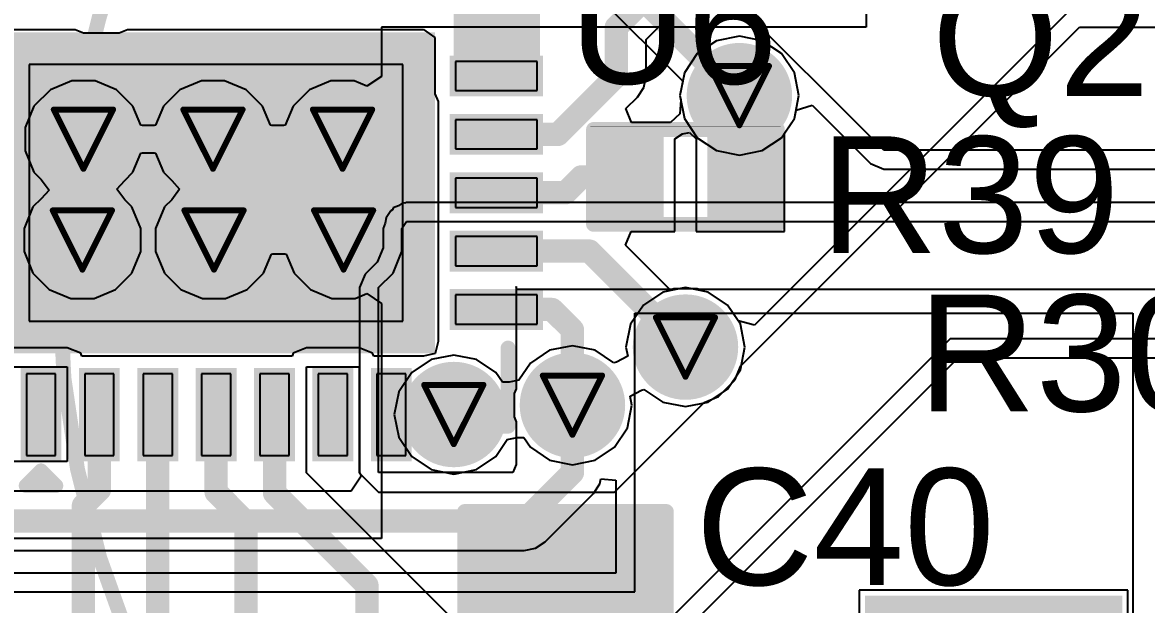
# Model space of a CAD drawing. Header units: inches. Extents: x -3 to 423, y -3 to 110.
# Drawn here: x 16.52 to 26.15, y 66.69 to 71.68 of the extents above; entities that cross this region are included whole.
import ezdxf

# ---------------------------------------------------------------- set-up
doc = ezdxf.new("R2010")
doc.units = ezdxf.units.IN
for name, color, linetype in [('Bottom Layer', 5, 'Continuous'), ('Bottom Overlay', 54, 'Continuous'), ('Bottom Solder', 6, 'Continuous'), ('Drill Drawing', 1, 'Continuous'), ('Mid Layer', 16, 'Continuous'), ('Mid Layer 2', 76, 'Continuous'), ('Top Layer', 1, 'Continuous'), ('Top Overlay', 2, 'Continuous'), ('Top Paste', 8, 'Continuous'), ('Top Solder', 216, 'Continuous'), ('Via Holes', 16, 'Continuous')]:
    doc.layers.add(name, color=color, linetype=linetype)
doc.styles.add('Arial', font='', dxfattribs={"height": 0.2})
doc.styles.get('Arial').set_extended_font_data('Arial')

msp = doc.modelspace()

# ---------------------------------------------------------------- hatches: boundary and pattern name
at = {"layer": 'Bottom Layer'}
h = msp.add_hatch(color=5, dxfattribs=at)
edge = h.paths.add_edge_path()
edge.add_arc((22.66419648, 71.0540997), 0.3499993, 0, 360)
h = msp.add_hatch(color=5, dxfattribs=at)
edge = h.paths.add_edge_path()
edge.add_arc((17.0463972, 70.68115912), 0.3499993, 0, 360)
h = msp.add_hatch(color=5, dxfattribs=at)
edge = h.paths.add_edge_path()
edge.add_arc((18.15600128, 70.68115912), 0.3499993, 0, 360)
h = msp.add_hatch(color=5, dxfattribs=at)
edge = h.paths.add_edge_path()
edge.add_arc((19.26560536, 70.68115912), 0.3499993, 0, 360)
h = msp.add_hatch(color=5, dxfattribs=at)
edge = h.paths.add_edge_path()
edge.add_arc((17.03753514, 69.81755912), 0.3499993, 0, 360)
h = msp.add_hatch(color=5, dxfattribs=at)
edge = h.paths.add_edge_path()
edge.add_arc((18.16486334, 69.81755912), 0.3499993, 0, 360)
h = msp.add_hatch(color=5, dxfattribs=at)
edge = h.paths.add_edge_path()
edge.add_arc((19.27446742, 69.81755912), 0.3499993, 0, 360)
h = msp.add_hatch(color=5, dxfattribs=at)
edge = h.paths.add_edge_path()
edge.add_arc((22.20239654, 68.89999936), 0.3499993, 0, 360)
h = msp.add_hatch(color=5, dxfattribs=at)
edge = h.paths.add_edge_path()
edge.add_arc((21.2344, 68.4022), 0.3499993, 0, 360)
h = msp.add_hatch(color=5, dxfattribs=at)
edge = h.paths.add_edge_path()
edge.add_arc((20.2184, 68.32237542), 0.3499993, 0, 360)
at = {"layer": 'Bottom Solder'}
h = msp.add_hatch(color=6, dxfattribs=at)
edge = h.paths.add_edge_path()
edge.add_arc((22.66419648, 71.0540997), 0.4515993, 0, 360)
h = msp.add_hatch(color=6, dxfattribs=at)
edge = h.paths.add_edge_path()
edge.add_arc((17.0463972, 70.68115912), 0.4515993, 0, 360)
h = msp.add_hatch(color=6, dxfattribs=at)
edge = h.paths.add_edge_path()
edge.add_arc((18.15600128, 70.68115912), 0.4515993, 0, 360)
h = msp.add_hatch(color=6, dxfattribs=at)
edge = h.paths.add_edge_path()
edge.add_arc((19.26560536, 70.68115912), 0.4515993, 0, 360)
h = msp.add_hatch(color=6, dxfattribs=at)
edge = h.paths.add_edge_path()
edge.add_arc((17.03753514, 69.81755912), 0.4515993, 0, 360)
h = msp.add_hatch(color=6, dxfattribs=at)
edge = h.paths.add_edge_path()
edge.add_arc((18.16486334, 69.81755912), 0.4515993, 0, 360)
h = msp.add_hatch(color=6, dxfattribs=at)
edge = h.paths.add_edge_path()
edge.add_arc((19.27446742, 69.81755912), 0.4515993, 0, 360)
h = msp.add_hatch(color=6, dxfattribs=at)
edge = h.paths.add_edge_path()
edge.add_arc((22.20239654, 68.89999936), 0.4515993, 0, 360)
h = msp.add_hatch(color=6, dxfattribs=at)
edge = h.paths.add_edge_path()
edge.add_arc((21.2344, 68.4022), 0.4515993, 0, 360)
h = msp.add_hatch(color=6, dxfattribs=at)
edge = h.paths.add_edge_path()
edge.add_arc((20.2184, 68.32237542), 0.4515993, 0, 360)
msp.add_hatch(color=6, dxfattribs=at).paths.add_polyline_path([(23.73959946, 64.56659934), (23.73959946, 66.76980042), (25.94280054, 66.76980042), (25.94280054, 64.56659934)])
at = {"layer": 'Mid Layer'}
h = msp.add_hatch(color=16, dxfattribs=at)
edge = h.paths.add_edge_path()
edge.add_arc((22.66419648, 71.0540997), 0.3499993, 0, 360)
h = msp.add_hatch(color=16, dxfattribs=at)
edge = h.paths.add_edge_path()
edge.add_arc((17.0463972, 70.68115912), 0.3499993, 0, 360)
h = msp.add_hatch(color=16, dxfattribs=at)
edge = h.paths.add_edge_path()
edge.add_arc((18.15600128, 70.68115912), 0.3499993, 0, 360)
h = msp.add_hatch(color=16, dxfattribs=at)
edge = h.paths.add_edge_path()
edge.add_arc((19.26560536, 70.68115912), 0.3499993, 0, 360)
h = msp.add_hatch(color=16, dxfattribs=at)
edge = h.paths.add_edge_path()
edge.add_arc((17.03753514, 69.81755912), 0.3499993, 0, 360)
h = msp.add_hatch(color=16, dxfattribs=at)
edge = h.paths.add_edge_path()
edge.add_arc((18.16486334, 69.81755912), 0.3499993, 0, 360)
h = msp.add_hatch(color=16, dxfattribs=at)
edge = h.paths.add_edge_path()
edge.add_arc((19.27446742, 69.81755912), 0.3499993, 0, 360)
h = msp.add_hatch(color=16, dxfattribs=at)
edge = h.paths.add_edge_path()
edge.add_arc((22.20239654, 68.89999936), 0.3499993, 0, 360)
h = msp.add_hatch(color=16, dxfattribs=at)
edge = h.paths.add_edge_path()
edge.add_arc((21.2344, 68.4022), 0.3499993, 0, 360)
h = msp.add_hatch(color=16, dxfattribs=at)
edge = h.paths.add_edge_path()
edge.add_arc((20.2184, 68.32237542), 0.3499993, 0, 360)
at = {"layer": 'Mid Layer 2'}
h = msp.add_hatch(color=76, dxfattribs=at)
edge = h.paths.add_edge_path()
edge.add_arc((22.66419648, 71.0540997), 0.3499993, 0, 360)
h = msp.add_hatch(color=76, dxfattribs=at)
edge = h.paths.add_edge_path()
edge.add_arc((17.0463972, 70.68115912), 0.3499993, 0, 360)
h = msp.add_hatch(color=76, dxfattribs=at)
edge = h.paths.add_edge_path()
edge.add_arc((18.15600128, 70.68115912), 0.3499993, 0, 360)
h = msp.add_hatch(color=76, dxfattribs=at)
edge = h.paths.add_edge_path()
edge.add_arc((19.26560536, 70.68115912), 0.3499993, 0, 360)
h = msp.add_hatch(color=76, dxfattribs=at)
edge = h.paths.add_edge_path()
edge.add_arc((17.03753514, 69.81755912), 0.3499993, 0, 360)
h = msp.add_hatch(color=76, dxfattribs=at)
edge = h.paths.add_edge_path()
edge.add_arc((18.16486334, 69.81755912), 0.3499993, 0, 360)
h = msp.add_hatch(color=76, dxfattribs=at)
edge = h.paths.add_edge_path()
edge.add_arc((19.27446742, 69.81755912), 0.3499993, 0, 360)
h = msp.add_hatch(color=76, dxfattribs=at)
edge = h.paths.add_edge_path()
edge.add_arc((22.20239654, 68.89999936), 0.3499993, 0, 360)
h = msp.add_hatch(color=76, dxfattribs=at)
edge = h.paths.add_edge_path()
edge.add_arc((21.2344, 68.4022), 0.3499993, 0, 360)
h = msp.add_hatch(color=76, dxfattribs=at)
edge = h.paths.add_edge_path()
edge.add_arc((20.2184, 68.32237542), 0.3499993, 0, 360)
at = {"layer": 'Top Layer'}
for points in [[(20.2184, 71.07022108), (20.957794, 71.07022108), (20.957794, 73.28481659999998), (20.2184, 73.28481659999998)], [(16.3579937, 71.54732451999999), (20.0079991, 71.54732451999999), (20.0079991, 68.89731712), (16.3579937, 68.89731712)], [(20.2330431, 71.34732492), (20.9330417, 71.34732492), (20.9330417, 71.09731272), (20.2330431, 71.09731272)], [(20.2330431, 70.84732592), (20.9330417, 70.84732592), (20.9330417, 70.59731372), (20.2330431, 70.59731372)], [(21.96109654, 70.6755), (21.96109654, 70.0405), (21.50389654, 70.0405), (21.50389654, 70.6755)], [(22.90089654, 70.6755), (22.90089654, 70.0405), (22.44369654, 70.0405), (22.44369654, 70.6755)], [(20.2330431, 70.34732691999999), (20.9330417, 70.34732691999999), (20.9330417, 70.09731472), (20.2330431, 70.09731472)], [(20.2330431, 69.84732792), (20.9330417, 69.84732792), (20.9330417, 69.59731572), (20.2330431, 69.59731572)], [(20.2330685, 69.34732892), (20.9330671, 69.34732892), (20.9330671, 69.09731672), (20.2330685, 69.09731672)], [(16.5579933, 68.67240011999999), (16.8080055, 68.67240011999999), (16.8080055, 67.97240151999999), (16.5579933, 67.97240151999999)], [(17.0579923, 68.67240011999999), (17.3080045, 68.67240011999999), (17.3080045, 67.97240151999999), (17.0579923, 67.97240151999999)], [(17.5579913, 68.67240011999999), (17.8080035, 68.67240011999999), (17.8080035, 67.97240151999999), (17.5579913, 67.97240151999999)], [(18.0579903, 68.67240011999999), (18.3080025, 68.67240011999999), (18.3080025, 67.97240151999999), (18.0579903, 67.97240151999999)], [(18.5579893, 68.67237472), (18.8080015, 68.67237472), (18.8080015, 67.97237611999999), (18.5579893, 67.97237611999999)], [(19.0579883, 68.67240011999999), (19.3080005, 68.67240011999999), (19.3080005, 67.97240151999999), (19.0579883, 67.97240151999999)], [(19.5579873, 68.67240011999999), (19.8079995, 68.67240011999999), (19.8079995, 67.97240151999999), (19.5579873, 67.97240151999999)], [(20.41291828, 66.37380172), (20.41291828, 67.38980172000001), (21.93691828, 67.38980172000001), (21.93691828, 66.37380172)]]:
    msp.add_hatch(color=1, dxfattribs=at).paths.add_polyline_path(points)
h = msp.add_hatch(color=1, dxfattribs=at)
edge = h.paths.add_edge_path()
edge.add_arc((22.66419648, 71.0540997), 0.3499993, 0, 360)
h = msp.add_hatch(color=1, dxfattribs=at)
edge = h.paths.add_edge_path()
edge.add_arc((17.0463972, 70.68115912), 0.3499993, 0, 360)
h = msp.add_hatch(color=1, dxfattribs=at)
edge = h.paths.add_edge_path()
edge.add_arc((18.15600128, 70.68115912), 0.3499993, 0, 360)
h = msp.add_hatch(color=1, dxfattribs=at)
edge = h.paths.add_edge_path()
edge.add_arc((19.26560536, 70.68115912), 0.3499993, 0, 360)
h = msp.add_hatch(color=1, dxfattribs=at)
edge = h.paths.add_edge_path()
edge.add_arc((17.03753514, 69.81755912), 0.3499993, 0, 360)
h = msp.add_hatch(color=1, dxfattribs=at)
edge = h.paths.add_edge_path()
edge.add_arc((18.16486334, 69.81755912), 0.3499993, 0, 360)
h = msp.add_hatch(color=1, dxfattribs=at)
edge = h.paths.add_edge_path()
edge.add_arc((19.27446742, 69.81755912), 0.3499993, 0, 360)
h = msp.add_hatch(color=1, dxfattribs=at)
edge = h.paths.add_edge_path()
edge.add_arc((22.20239654, 68.89999936), 0.3499993, 0, 360)
h = msp.add_hatch(color=1, dxfattribs=at)
edge = h.paths.add_edge_path()
edge.add_arc((21.2344, 68.4022), 0.3499993, 0, 360)
h = msp.add_hatch(color=1, dxfattribs=at)
edge = h.paths.add_edge_path()
edge.add_arc((20.2184, 68.32237542), 0.3499993, 0, 360)
at = {"layer": 'Top Paste'}
for points in [[(21.96109654, 70.6755), (21.96109654, 70.0405), (21.50389654, 70.0405), (21.50389654, 70.6755)], [(22.90089654, 70.6755), (22.90089654, 70.0405), (22.44369654, 70.0405), (22.44369654, 70.6755)], [(20.41291828, 66.37380172), (20.41291828, 67.38980172000001), (21.93691828, 67.38980172000001), (21.93691828, 66.37380172)]]:
    msp.add_hatch(color=8, dxfattribs=at).paths.add_polyline_path(points)
at = {"layer": 'Top Solder'}
for points in [[(16.3079938, 71.59732441999999), (20.057999, 71.59732441999999), (20.057999, 68.84731722), (16.3079938, 68.84731722)], [(20.1830432, 71.39732482), (20.9830416, 71.39732482), (20.9830416, 71.04731281999999), (20.1830432, 71.04731281999999)], [(20.1830432, 70.89732581999999), (20.9830416, 70.89732581999999), (20.9830416, 70.54731382), (20.1830432, 70.54731382)], [(22.0160977, 70.73050116), (22.0160977, 69.98549883999999), (21.44889538, 69.98549883999999), (21.44889538, 70.73050116)], [(22.9558977, 70.73050116), (22.9558977, 69.98549883999999), (22.38869538, 69.98549883999999), (22.38869538, 70.73050116)], [(20.1830432, 70.39732682), (20.9830416, 70.39732682), (20.9830416, 70.04731482), (20.1830432, 70.04731482)], [(20.1830432, 69.89732782), (20.9830416, 69.89732782), (20.9830416, 69.54731582), (20.1830432, 69.54731582)], [(20.1830686, 69.39732882), (20.983067, 69.39732882), (20.983067, 69.04731681999999), (20.1830686, 69.04731681999999)], [(16.5079934, 68.72240002), (16.8580054, 68.72240002), (16.8580054, 67.92240162), (16.5079934, 67.92240162)], [(17.0079924, 68.72240002), (17.3580044, 68.72240002), (17.3580044, 67.92240162), (17.0079924, 67.92240162)], [(17.5079914, 68.72240002), (17.8580034, 68.72240002), (17.8580034, 67.92240162), (17.5079914, 67.92240162)], [(18.0079904, 68.72240002), (18.3580024, 68.72240002), (18.3580024, 67.92240162), (18.0079904, 67.92240162)], [(18.5079894, 68.72237462), (18.8580014, 68.72237462), (18.8580014, 67.92237622), (18.5079894, 67.92237622)], [(19.0079884, 68.72240002), (19.3580004, 68.72240002), (19.3580004, 67.92240162), (19.0079884, 67.92240162)], [(19.5079874, 68.72240002), (19.8579994, 68.72240002), (19.8579994, 67.92240162), (19.5079874, 67.92240162)], [(20.34291842, 66.30380186), (20.34291842, 67.45980158), (22.00691814, 67.45980158), (22.00691814, 66.30380186)], [(23.73959946, 64.56659934), (23.73959946, 66.76980042), (25.94280054, 66.76980042), (25.94280054, 64.56659934)]]:
    msp.add_hatch(color=216, dxfattribs=at).paths.add_polyline_path(points)
h = msp.add_hatch(color=216, dxfattribs=at)
edge = h.paths.add_edge_path()
edge.add_arc((22.66419648, 71.0540997), 0.4515993, 0, 360)
h = msp.add_hatch(color=216, dxfattribs=at)
edge = h.paths.add_edge_path()
edge.add_arc((17.0463972, 70.68115912), 0.4515993, 0, 360)
h = msp.add_hatch(color=216, dxfattribs=at)
edge = h.paths.add_edge_path()
edge.add_arc((18.15600128, 70.68115912), 0.4515993, 0, 360)
h = msp.add_hatch(color=216, dxfattribs=at)
edge = h.paths.add_edge_path()
edge.add_arc((19.26560536, 70.68115912), 0.4515993, 0, 360)
h = msp.add_hatch(color=216, dxfattribs=at)
edge = h.paths.add_edge_path()
edge.add_arc((17.03753514, 69.81755912), 0.4515993, 0, 360)
h = msp.add_hatch(color=216, dxfattribs=at)
edge = h.paths.add_edge_path()
edge.add_arc((18.16486334, 69.81755912), 0.4515993, 0, 360)
h = msp.add_hatch(color=216, dxfattribs=at)
edge = h.paths.add_edge_path()
edge.add_arc((19.27446742, 69.81755912), 0.4515993, 0, 360)
h = msp.add_hatch(color=216, dxfattribs=at)
edge = h.paths.add_edge_path()
edge.add_arc((22.20239654, 68.89999936), 0.4515993, 0, 360)
h = msp.add_hatch(color=216, dxfattribs=at)
edge = h.paths.add_edge_path()
edge.add_arc((21.2344, 68.4022), 0.4515993, 0, 360)
h = msp.add_hatch(color=216, dxfattribs=at)
edge = h.paths.add_edge_path()
edge.add_arc((20.2184, 68.32237542), 0.4515993, 0, 360)
at = {"layer": 'Via Holes'}
h = msp.add_hatch(color=7, dxfattribs=at)
edge = h.paths.add_edge_path()
edge.add_arc((22.66419648, 71.0540997), 0.2499995, 0, 360)
h = msp.add_hatch(color=7, dxfattribs=at)
edge = h.paths.add_edge_path()
edge.add_arc((17.0463972, 70.68115912), 0.2499995, 0, 360)
h = msp.add_hatch(color=7, dxfattribs=at)
edge = h.paths.add_edge_path()
edge.add_arc((18.15600128, 70.68115912), 0.2499995, 0, 360)
h = msp.add_hatch(color=7, dxfattribs=at)
edge = h.paths.add_edge_path()
edge.add_arc((19.26560536, 70.68115912), 0.2499995, 0, 360)
h = msp.add_hatch(color=7, dxfattribs=at)
edge = h.paths.add_edge_path()
edge.add_arc((17.03753514, 69.81755912), 0.2499995, 0, 360)
h = msp.add_hatch(color=7, dxfattribs=at)
edge = h.paths.add_edge_path()
edge.add_arc((18.16486334, 69.81755912), 0.2499995, 0, 360)
h = msp.add_hatch(color=7, dxfattribs=at)
edge = h.paths.add_edge_path()
edge.add_arc((19.27446742, 69.81755912), 0.2499995, 0, 360)
h = msp.add_hatch(color=7, dxfattribs=at)
edge = h.paths.add_edge_path()
edge.add_arc((22.20239654, 68.89999936), 0.2499995, 0, 360)
h = msp.add_hatch(color=7, dxfattribs=at)
edge = h.paths.add_edge_path()
edge.add_arc((21.2344, 68.4022), 0.2499995, 0, 360)
h = msp.add_hatch(color=7, dxfattribs=at)
edge = h.paths.add_edge_path()
edge.add_arc((20.2184, 68.32237542), 0.2499995, 0, 360)

# ---------------------------------------------------------------- linework, layer by layer
at = {"layer": 'Bottom Layer'}
for p, q in [((23.90139746, 70.58659999999999), (21.86939746, 72.6186)), ((21.425916, 71.93190338), (22.17917332, 71.17864352)), ((22.17917332, 71.17864352), (22.1544007, 71.0540997)), ((22.1544007, 71.0540997), (22.19320682, 70.85900992)), ((23.14921964, 70.92956096), (23.2870248, 70.97136174)), ((23.2870248, 70.97136174), (23.786592, 70.47179453999999)), ((22.19320682, 70.85900992), (22.30371714, 70.69362036)), ((23.02467582, 70.69362036), (23.13518614, 70.85900992)), ((23.13518614, 70.85900992), (23.14921964, 70.92956096)), ((22.30371714, 70.69362036), (22.4691067, 70.58311004)), ((22.85928626, 70.58311004), (23.02467582, 70.69362036)), ((22.4691067, 70.58311004), (22.66419648, 70.54430392)), ((22.66419648, 70.54430392), (22.85928626, 70.58311004)), ((30.1244, 70.58659999999999), (23.90139746, 70.58659999999999)), ((23.786592, 70.47179453999999), (23.90139746, 70.42424066)), ((23.90139746, 70.42424066), (29.96204066, 70.42424066)), ((19.69974216, 70.09180545999999), (19.69337692, 70.076441)), ((19.74349366, 70.10992836), (19.69974216, 70.09180545999999)), ((19.78287128, 70.13624021999999), (19.74349366, 70.10992836)), ((19.79918316, 70.13299664), (19.78287128, 70.13624021999999)), ((19.81454762, 70.13935934), (19.79918316, 70.13299664)), ((29.5402, 70.13935934), (19.81454762, 70.13935934)), ((19.63946796, 70.0072133), (19.63022744, 69.96076178)), ((19.67954916, 70.06720048), (19.63946796, 70.0072133)), ((19.69337692, 70.076441), (19.67954916, 70.06720048)), ((19.63022744, 69.96076178), (19.61210708, 69.91701282)), ((19.61210708, 69.91701282), (19.61210708, 69.75039644)), ((19.77446642, 69.91701282), (19.81454762, 69.97699999999999)), ((19.77446642, 69.71810287999999), (19.77446642, 69.91701282)), ((19.81454762, 69.97699999999999), (29.5402, 69.97699999999999)), ((19.61210708, 69.75039644), (19.5607051, 69.62629966)), ((19.6983477, 69.53433134), (19.77446642, 69.71810287999999)), ((19.5607051, 69.62629966), (19.458432, 69.52402656)), ((19.458432, 69.52402656), (19.41087812, 69.4092211)), ((19.57323746, 69.4092211), (19.6983477, 69.53433134)), ((19.41087812, 69.4092211), (19.41087812, 67.8259248)), ((19.57323746, 67.8259248), (19.57323746, 69.4092211)), ((20.75938444, 69.39280000000001), (20.7518, 69.4182)), ((20.7518, 69.4182), (20.7518, 68.54366275999999)), ((22.08556162, 69.39280000000001), (20.75938444, 69.39280000000001)), ((22.1029403, 69.39999836), (22.08556162, 69.39280000000001)), ((22.30185278, 69.39999836), (22.1029403, 69.39999836)), ((22.31923146, 69.39280000000001), (22.30185278, 69.39999836)), ((27.3812, 69.39280000000001), (22.31923146, 69.39280000000001)), ((21.7678, 66.80199999999999), (21.7678, 69.1896)), ((21.7678, 69.1896), (26.035, 69.1896)), ((26.035, 69.1896), (26.035, 64.4144)), ((20.7518, 68.54366275999999), (20.734401, 68.50165624)), ((20.734401, 68.50165624), (20.734401, 68.30274376)), ((20.734401, 68.30274376), (20.7518, 68.26073724)), ((20.7518, 68.26073724), (20.7518, 67.8942)), ((20.7518, 67.8942), (20.72351964, 67.8259248)), ((19.42430964, 67.79349662), (19.33945078, 67.66649662)), ((19.41087812, 67.8259248), (19.42430964, 67.79349662)), ((20.72351964, 67.8259248), (19.57323746, 67.8259248)), ((21.46989356, 67.72838117999999), (21.47844066, 67.77134781999999)), ((21.47844066, 67.77134781999999), (21.60544066, 67.75883832)), ((21.41464094, 67.64568639999999), (21.46989356, 67.72838117999999)), ((21.60544066, 67.75883832), (21.60544066, 66.96435934)), ((19.33945078, 67.66649662), (5.410197459999999, 67.66649407999999)), ((21.0003136, 67.2313616), (21.41464094, 67.64568639999999)), ((20.91762136, 67.17610644), (21.0003136, 67.2313616)), ((5.51577764, 67.15670084), (20.8200752, 67.15670338)), ((20.8200752, 67.15670338), (20.91762136, 67.17610644)), ((21.60544066, 66.96435934), (6.553199999999999, 66.96435934)), ((6.553199999999999, 66.80199999999999), (21.7678, 66.80199999999999))]:
    msp.add_line(p, q, dxfattribs=at)
at = {"layer": 'Bottom Layer', "const_width": 0.1999996}
for points in [[(21.53149618, 72.18679999999999), (22.66419648, 71.0540997)], [(21.2344, 67.8259248), (21.2344, 68.4022)], [(20.8200752, 67.41159999999999), (21.2344, 67.8259248)], [(5.410197459999999, 67.41159746), (20.8200752, 67.41159999999999)]]:
    msp.add_lwpolyline(points, dxfattribs=at)
at = {"layer": 'Bottom Layer', "const_width": 0.0999998}
for points in [[(22.61419658, 71.0540997, 1), (22.71419638, 71.0540997, 1)], [(21.1844001, 68.4022, 1), (21.2843999, 68.4022, 1)], [(21.1844001, 67.8259248, 1), (21.2843999, 67.8259248, 1)], [(21.1844001, 67.8259248, 1), (21.2843999, 67.8259248, 1)], [(20.7700753, 67.41159999999999, 1), (20.8700751, 67.41159999999999, 1)], [(20.7700753, 67.41159999999999, 1), (20.8700751, 67.41159999999999, 1)]]:
    msp.add_lwpolyline(points, format="xyb", close=True, dxfattribs=at)
at = {"layer": 'Bottom Overlay'}
for points, const_width in [([(32.84119924, 69.4182, 1), (16.84120076, 69.4182, 1)], 0.127), ([(16.80945076, 69.4182, 1), (16.87295076, 69.4182, 1)], 0.0635)]:
    msp.add_lwpolyline(points, format="xyb", close=True, dxfattribs=dict(at, const_width=const_width))
at = {"layer": 'Drill Drawing', "const_width": 0.0508}
for points in [[(22.41019648, 71.3080997), (22.91819648, 71.3080997)], [(22.41019648, 71.3080997), (22.66419648, 70.8000997)], [(22.66419648, 70.8000997), (22.91819648, 71.3080997)], [(16.7923972, 70.93515912), (17.3003972, 70.93515912)], [(16.7923972, 70.93515912), (17.0463972, 70.42715912)], [(17.0463972, 70.42715912), (17.3003972, 70.93515912)], [(17.90200128, 70.93515912), (18.41000128, 70.93515912)], [(17.90200128, 70.93515912), (18.15600128, 70.42715912)], [(18.15600128, 70.42715912), (18.41000128, 70.93515912)], [(19.01160536, 70.93515912), (19.51960536, 70.93515912)], [(19.01160536, 70.93515912), (19.26560536, 70.42715912)], [(19.26560536, 70.42715912), (19.51960536, 70.93515912)], [(16.78353514, 70.07155912), (17.29153514, 70.07155912)], [(16.78353514, 70.07155912), (17.03753514, 69.56355912)], [(17.03753514, 69.56355912), (17.29153514, 70.07155912)], [(17.91086334, 70.07155912), (18.41886334, 70.07155912)], [(17.91086334, 70.07155912), (18.16486334, 69.56355912)], [(18.16486334, 69.56355912), (18.41886334, 70.07155912)], [(19.02046742, 70.07155912), (19.52846742, 70.07155912)], [(19.02046742, 70.07155912), (19.27446742, 69.56355912)], [(19.27446742, 69.56355912), (19.52846742, 70.07155912)], [(21.94839654, 69.15399935999999), (22.45639654, 69.15399935999999)], [(21.94839654, 69.15399935999999), (22.20239654, 68.64599935999999)], [(22.20239654, 68.64599935999999), (22.45639654, 69.15399935999999)], [(20.9804, 68.6562), (21.4884, 68.6562)], [(20.9804, 68.6562), (21.2344, 68.14819999999999)], [(21.2344, 68.14819999999999), (21.4884, 68.6562)], [(19.9644, 68.57637542), (20.4724, 68.57637542)], [(19.9644, 68.57637542), (20.2184, 68.06837542)], [(20.2184, 68.06837542), (20.4724, 68.57637542)]]:
    msp.add_lwpolyline(points, dxfattribs=at)
at = {"layer": 'Drill Drawing', "const_width": 0.0254}
for points in [[(22.39749648, 71.3080997, 1), (22.42289648, 71.3080997, 1)], [(22.39749648, 71.3080997, 1), (22.42289648, 71.3080997, 1)], [(22.90549648, 71.3080997, 1), (22.93089648, 71.3080997, 1)], [(22.90549648, 71.3080997, 1), (22.93089648, 71.3080997, 1)], [(16.7796972, 70.93515912, 1), (16.8050972, 70.93515912, 1)], [(16.7796972, 70.93515912, 1), (16.8050972, 70.93515912, 1)], [(17.2876972, 70.93515912, 1), (17.3130972, 70.93515912, 1)], [(17.2876972, 70.93515912, 1), (17.3130972, 70.93515912, 1)], [(17.88930128, 70.93515912, 1), (17.91470128, 70.93515912, 1)], [(17.88930128, 70.93515912, 1), (17.91470128, 70.93515912, 1)], [(18.39730128, 70.93515912, 1), (18.42270128, 70.93515912, 1)], [(18.39730128, 70.93515912, 1), (18.42270128, 70.93515912, 1)], [(18.99890536, 70.93515912, 1), (19.02430536, 70.93515912, 1)], [(18.99890536, 70.93515912, 1), (19.02430536, 70.93515912, 1)], [(19.50690536, 70.93515912, 1), (19.53230536, 70.93515912, 1)], [(19.50690536, 70.93515912, 1), (19.53230536, 70.93515912, 1)], [(22.65149648, 70.8000997, 1), (22.67689648, 70.8000997, 1)], [(22.65149648, 70.8000997, 1), (22.67689648, 70.8000997, 1)], [(17.0336972, 70.42715912, 1), (17.0590972, 70.42715912, 1)], [(17.0336972, 70.42715912, 1), (17.0590972, 70.42715912, 1)], [(18.14330128, 70.42715912, 1), (18.16870128, 70.42715912, 1)], [(18.14330128, 70.42715912, 1), (18.16870128, 70.42715912, 1)], [(19.25290536, 70.42715912, 1), (19.27830536, 70.42715912, 1)], [(19.25290536, 70.42715912, 1), (19.27830536, 70.42715912, 1)], [(16.77083514, 70.07155912, 1), (16.79623514, 70.07155912, 1)], [(16.77083514, 70.07155912, 1), (16.79623514, 70.07155912, 1)], [(17.27883514, 70.07155912, 1), (17.30423514, 70.07155912, 1)], [(17.27883514, 70.07155912, 1), (17.30423514, 70.07155912, 1)], [(17.89816334, 70.07155912, 1), (17.92356334, 70.07155912, 1)], [(17.89816334, 70.07155912, 1), (17.92356334, 70.07155912, 1)], [(18.40616334, 70.07155912, 1), (18.43156334, 70.07155912, 1)], [(18.40616334, 70.07155912, 1), (18.43156334, 70.07155912, 1)], [(19.00776742, 70.07155912, 1), (19.03316742, 70.07155912, 1)], [(19.00776742, 70.07155912, 1), (19.03316742, 70.07155912, 1)], [(19.51576742, 70.07155912, 1), (19.54116742, 70.07155912, 1)], [(19.51576742, 70.07155912, 1), (19.54116742, 70.07155912, 1)], [(17.02483514, 69.56355912, 1), (17.05023514, 69.56355912, 1)], [(17.02483514, 69.56355912, 1), (17.05023514, 69.56355912, 1)], [(18.15216334, 69.56355912, 1), (18.17756334, 69.56355912, 1)], [(18.15216334, 69.56355912, 1), (18.17756334, 69.56355912, 1)], [(19.26176742, 69.56355912, 1), (19.28716742, 69.56355912, 1)], [(19.26176742, 69.56355912, 1), (19.28716742, 69.56355912, 1)], [(21.93569654, 69.15399935999999, 1), (21.96109654, 69.15399935999999, 1)], [(21.93569654, 69.15399935999999, 1), (21.96109654, 69.15399935999999, 1)], [(22.44369654, 69.15399935999999, 1), (22.46909654, 69.15399935999999, 1)], [(22.44369654, 69.15399935999999, 1), (22.46909654, 69.15399935999999, 1)], [(20.9677, 68.6562, 1), (20.9931, 68.6562, 1)], [(20.9677, 68.6562, 1), (20.9931, 68.6562, 1)], [(21.4757, 68.6562, 1), (21.5011, 68.6562, 1)], [(21.4757, 68.6562, 1), (21.5011, 68.6562, 1)], [(22.18969654, 68.64599935999999, 1), (22.21509654, 68.64599935999999, 1)], [(22.18969654, 68.64599935999999, 1), (22.21509654, 68.64599935999999, 1)], [(19.9517, 68.57637542, 1), (19.9771, 68.57637542, 1)], [(19.9517, 68.57637542, 1), (19.9771, 68.57637542, 1)], [(20.4597, 68.57637542, 1), (20.4851, 68.57637542, 1)], [(20.4597, 68.57637542, 1), (20.4851, 68.57637542, 1)], [(21.2217, 68.14819999999999, 1), (21.2471, 68.14819999999999, 1)], [(21.2217, 68.14819999999999, 1), (21.2471, 68.14819999999999, 1)], [(20.2057, 68.06837542, 1), (20.2311, 68.06837542, 1)], [(20.2057, 68.06837542, 1), (20.2311, 68.06837542, 1)]]:
    msp.add_lwpolyline(points, format="xyb", close=True, dxfattribs=at)
at = {"layer": 'Mid Layer'}
for p, q in [((22.4691067, 71.52508936), (22.30371714, 71.41457903999999)), ((22.66419648, 71.56389548), (22.4691067, 71.52508936)), ((22.85928626, 71.52508936), (22.66419648, 71.56389548)), ((23.02467582, 71.41457903999999), (22.85928626, 71.52508936)), ((22.30371714, 71.41457903999999), (22.19320682, 71.24918948)), ((23.13518614, 71.24918948), (23.02467582, 71.41457903999999)), ((22.19320682, 71.24918948), (22.1544007, 71.0540997)), ((23.17399226, 71.0540997), (23.13518614, 71.24918948)), ((22.1544007, 71.0540997), (22.19320682, 70.85900992)), ((23.13518614, 70.85900992), (23.17399226, 71.0540997)), ((22.19320682, 70.85900992), (22.30371714, 70.69362036)), ((23.02467582, 70.69362036), (23.13518614, 70.85900992)), ((22.30371714, 70.69362036), (22.4691067, 70.58311004)), ((22.85928626, 70.58311004), (23.02467582, 70.69362036)), ((22.4691067, 70.58311004), (22.66419648, 70.54430392)), ((22.66419648, 70.54430392), (22.85928626, 70.58311004)), ((22.20239654, 69.40979513999999), (22.00730676, 69.37098902)), ((22.39748632, 69.37098902), (22.20239654, 69.40979513999999)), ((22.00730676, 69.37098902), (21.8419172, 69.2604787)), ((22.56287588, 69.2604787), (22.39748632, 69.37098902)), ((21.8419172, 69.2604787), (21.73140688, 69.09508914)), ((22.6733862, 69.09508914), (22.56287588, 69.2604787)), ((21.73140688, 69.09508914), (21.69260076, 68.89999936)), ((22.71219232, 68.89999936), (22.6733862, 69.09508914)), ((20.2184, 68.8321712), (20.02331022, 68.79336507999999)), ((20.41348978, 68.79336507999999), (20.2184, 68.8321712)), ((21.03931022, 68.87318966), (20.87392066, 68.76267933999999)), ((21.2344, 68.91199578), (21.03931022, 68.87318966)), ((21.42948978, 68.87318966), (21.2344, 68.91199578)), ((21.58974346, 68.76611088), (21.42948978, 68.87318966)), ((21.69260076, 68.89999936), (21.70817096, 68.82172164)), ((22.6733862, 68.70490958), (22.71219232, 68.89999936)), ((20.02331022, 68.79336507999999), (19.85792066, 68.68285476)), ((20.57887934, 68.68285476), (20.41348978, 68.79336507999999)), ((20.87392066, 68.76267933999999), (20.77610272, 68.61628644)), ((21.61226056, 68.77173952), (21.58974346, 68.76611088)), ((21.70817096, 68.82172164), (21.61226056, 68.77173952)), ((19.85792066, 68.68285476), (19.74741034, 68.5174652)), ((20.63440882, 68.5997485), (20.57887934, 68.68285476)), ((22.56287588, 68.53952002), (22.6733862, 68.70490958)), ((20.69141404, 68.59866138), (20.63440882, 68.5997485)), ((20.77610272, 68.61628644), (20.69141404, 68.59866138)), ((19.74741034, 68.5174652), (19.70860422, 68.32237542)), ((21.72862558, 68.48047772), (21.82453598, 68.53045983999999)), ((21.74419578, 68.4022), (21.72862558, 68.48047772)), ((21.82453598, 68.53045983999999), (21.84705308, 68.53608848)), ((21.84705308, 68.53608848), (22.00730676, 68.4290097)), ((22.39748632, 68.4290097), (22.56287588, 68.53952002)), ((21.70538966, 68.20711022), (21.74419578, 68.4022)), ((22.00730676, 68.4290097), (22.20239654, 68.39020357999999)), ((22.20239654, 68.39020357999999), (22.39748632, 68.4290097)), ((19.70860422, 68.32237542), (19.74741034, 68.12728564)), ((21.59487934, 68.04172066), (21.70538966, 68.20711022)), ((19.74741034, 68.12728564), (19.85792066, 67.96189608)), ((20.57887934, 67.96189608), (20.67669728, 68.10828898)), ((20.67669728, 68.10828898), (20.76138596, 68.12591404)), ((20.76138596, 68.12591404), (20.81839118, 68.12482691999999)), ((20.81839118, 68.12482691999999), (20.87392066, 68.04172066)), ((20.87392066, 68.04172066), (21.03931022, 67.93121034)), ((21.42948978, 67.93121034), (21.59487934, 68.04172066)), ((19.85792066, 67.96189608), (20.02331022, 67.85138576)), ((20.41348978, 67.85138576), (20.57887934, 67.96189608)), ((21.03931022, 67.93121034), (21.2344, 67.89240421999999)), ((21.2344, 67.89240421999999), (21.42948978, 67.93121034)), ((20.02331022, 67.85138576), (20.2184, 67.81257964)), ((20.2184, 67.81257964), (20.41348978, 67.85138576)), ((25.99120024, 66.81820012), (23.69119976, 66.81820012)), ((23.69119976, 66.81820012), (23.69119976, 64.51819963999999)), ((25.99120024, 64.51819963999999), (25.99120024, 66.81820012))]:
    msp.add_line(p, q, dxfattribs=at)
at = {"layer": 'Mid Layer 2'}
for p, q in [((23.749, 72.80108376), (23.749, 71.6400015)), ((23.749, 71.6400015), (19.60049928, 71.6400015)), ((19.60049928, 71.6400015), (19.60049928, 71.21930638)), ((16.94694096, 71.18115811999999), (16.76316942, 71.1050394)), ((17.14585344, 71.18115811999999), (16.94694096, 71.18115811999999)), ((17.32962498, 71.1050394), (17.14585344, 71.18115811999999)), ((18.05654504, 71.18115811999999), (17.8727735, 71.1050394)), ((18.25545752, 71.18115811999999), (18.05654504, 71.18115811999999)), ((18.43922906, 71.1050394), (18.25545752, 71.18115811999999)), ((19.16614912, 71.18115811999999), (18.98237758, 71.1050394)), ((19.3650616, 71.18115811999999), (19.16614912, 71.18115811999999)), ((19.47349674, 71.13624329999999), (19.3650616, 71.18115811999999)), ((19.60049928, 71.21930638), (19.47349674, 71.13624329999999)), ((16.76316942, 71.1050394), (16.62251692, 70.9643869)), ((17.47027748, 70.9643869), (17.32962498, 71.1050394)), ((17.8727735, 71.1050394), (17.732121, 70.9643869)), ((18.57988156, 70.9643869), (18.43922906, 71.1050394)), ((18.98237758, 71.1050394), (18.84172508, 70.9643869)), ((16.62251692, 70.9643869), (16.5463982, 70.78061536)), ((17.53769924, 70.80161353999999), (17.47027748, 70.9643869)), ((17.732121, 70.9643869), (17.66469924, 70.80161353999999)), ((18.64730332, 70.80161353999999), (18.57988156, 70.9643869)), ((18.84172508, 70.9643869), (18.77430332, 70.80161353999999)), ((16.5463982, 70.78061536), (16.5463982, 70.58170288)), ((17.55089454, 70.79927165999999), (17.53769924, 70.80161353999999)), ((17.65150394, 70.79927165999999), (17.55089454, 70.79927165999999)), ((17.66469924, 70.80161353999999), (17.65150394, 70.79927165999999)), ((18.66049862, 70.79927165999999), (18.64730332, 70.80161353999999)), ((18.76110802, 70.79927165999999), (18.66049862, 70.79927165999999)), ((18.77430332, 70.80161353999999), (18.76110802, 70.79927165999999)), ((16.5463982, 70.58170288), (16.62251692, 70.39793134)), ((17.53769924, 70.56070469999999), (17.55089454, 70.56304657999999)), ((17.55089454, 70.56304657999999), (17.65150394, 70.56304657999999)), ((17.65150394, 70.56304657999999), (17.66469924, 70.56070469999999)), ((17.47027748, 70.39793134), (17.53769924, 70.56070469999999)), ((17.66469924, 70.56070469999999), (17.732121, 70.39793134)), ((16.62251692, 70.39793134), (16.68369028, 70.33675798)), ((17.40024206, 70.32789591999999), (17.47027748, 70.39793134)), ((17.732121, 70.39793134), (17.80215642, 70.32789591999999)), ((16.68369028, 70.33675798), (16.75176228, 70.24487348)), ((17.33217006, 70.25384475999999), (17.40024206, 70.32789591999999)), ((17.80215642, 70.32789591999999), (17.87022842, 70.25384475999999)), ((16.75176228, 70.24487348), (16.68369028, 70.17082232)), ((17.40024206, 70.16196026), (17.33217006, 70.25384475999999)), ((17.87022842, 70.25384475999999), (17.80215642, 70.16196026)), ((16.61365486, 70.10078689999999), (16.53753614, 69.91701536)), ((16.68369028, 70.17082232), (16.61365486, 70.10078689999999)), ((17.46141542, 70.10078689999999), (17.40024206, 70.16196026)), ((17.53753414, 69.91701536), (17.46141542, 70.10078689999999)), ((17.74098306, 70.10078689999999), (17.66486434, 69.91701536)), ((17.80215642, 70.16196026), (17.74098306, 70.10078689999999)), ((16.53753614, 69.91701536), (16.53753614, 69.71810287999999)), ((17.53753414, 69.71810287999999), (17.53753414, 69.91701536)), ((17.66486434, 69.91701536), (17.66486434, 69.71810287999999)), ((16.53753614, 69.71810287999999), (16.61365486, 69.53433134)), ((17.46141542, 69.53433134), (17.53753414, 69.71810287999999)), ((17.66486434, 69.71810287999999), (17.74098306, 69.53433134)), ((18.58874362, 69.53433134), (18.65616538, 69.6971047)), ((18.65616538, 69.6971047), (18.66936068, 69.69944657999999)), ((18.66936068, 69.69944657999999), (18.76997008, 69.69944657999999)), ((18.76997008, 69.69944657999999), (18.78316538, 69.6971047)), ((18.78316538, 69.6971047), (18.85058714, 69.53433134)), ((16.61365486, 69.53433134), (16.75430736, 69.39367883999999)), ((17.32076292, 69.39367883999999), (17.46141542, 69.53433134)), ((17.74098306, 69.53433134), (17.88163556, 69.39367883999999)), ((18.44809112, 69.39367883999999), (18.58874362, 69.53433134)), ((18.85058714, 69.53433134), (18.99123964, 69.39367883999999)), ((16.75430736, 69.39367883999999), (16.9380789, 69.31756012)), ((16.9380789, 69.31756012), (17.13699138, 69.31756012)), ((17.13699138, 69.31756012), (17.32076292, 69.39367883999999)), ((17.88163556, 69.39367883999999), (18.0654071, 69.31756012)), ((18.0654071, 69.31756012), (18.26431958, 69.31756012)), ((18.26431958, 69.31756012), (18.44809112, 69.39367883999999)), ((18.99123964, 69.39367883999999), (19.17501118, 69.31756012)), ((19.17501118, 69.31756012), (19.37392366, 69.31756012)), ((19.37392366, 69.31756012), (19.47349674, 69.35880463999999)), ((19.47349674, 69.35880463999999), (19.60049928, 69.27394324)), ((19.60049928, 69.27394324), (19.60049928, 67.25929905999999)), ((19.60049928, 67.25929905999999), (0.635, 67.25929905999999))]:
    msp.add_line(p, q, dxfattribs=at)
at = {"layer": 'Top Layer'}
for p, q in [((21.86509216, 71.53442131999999), (22.10829716, 71.77762632)), ((25.46299454, 71.75480696), (22.79471946, 69.08653695999999)), ((16.40799614, 71.62224182), (16.9749343, 71.62224182)), ((16.9749343, 71.62224182), (17.0463972, 71.59264066)), ((17.35112862, 71.59264066), (17.42259152, 71.62224182)), ((17.42259152, 71.62224182), (17.9580032, 71.62224182)), ((17.9580032, 71.62224182), (17.9580032, 71.62226722)), ((17.9580032, 71.62226722), (18.4079896, 71.62226722)), ((18.4079896, 71.62226722), (18.4079896, 71.62224182)), ((18.4079896, 71.62224182), (19.95799666, 71.62224182)), ((19.95799666, 71.62224182), (20.05604066, 71.55232831999999)), ((22.67698538, 68.73919196), (25.5778, 71.6400015)), ((25.5778, 71.6400015), (28.54959746, 71.6400015)), ((17.0463972, 71.59264066), (17.35112862, 71.59264066)), ((20.05604066, 71.55232831999999), (20.05604066, 71.07022108)), ((21.86509216, 71.22231882), (21.86509216, 71.53442131999999)), ((22.4691067, 71.52508936), (22.30371714, 71.41457903999999)), ((22.66419648, 71.56389548), (22.4691067, 71.52508936)), ((22.85928626, 71.52508936), (22.66419648, 71.56389548)), ((23.02467582, 71.41457903999999), (22.85928626, 71.52508936)), ((22.30371714, 71.41457903999999), (22.19320682, 71.24918948)), ((23.13518614, 71.24918948), (23.02467582, 71.41457903999999)), ((22.19320682, 71.24918948), (22.1544007, 71.0540997)), ((23.17399226, 71.0540997), (23.13518614, 71.24918948)), ((21.8456891, 71.12477265999999), (21.86509216, 71.22231882)), ((20.05604066, 71.07022108), (20.0830434, 71.00502943999999)), ((21.79043394, 71.04208041999999), (21.8456891, 71.12477265999999)), ((22.1544007, 71.0540997), (22.16153556, 71.01822727999999)), ((23.13518614, 70.85900992), (23.17399226, 71.0540997)), ((20.0830434, 71.00502943999999), (20.0830434, 70.44731402)), ((21.69118598, 70.94283245999999), (21.79043394, 71.04208041999999)), ((22.16153556, 71.01822727999999), (22.15343804, 70.89886252)), ((21.73978888, 70.8254997), (21.69118598, 70.94283245999999)), ((22.15343296, 70.89885998), (22.0744796, 70.82550478)), ((22.15343804, 70.89886252), (22.15343296, 70.89885744)), ((22.15343296, 70.89885744), (22.15343296, 70.89885998)), ((23.05089624, 70.73286082), (23.13518614, 70.85900992)), ((22.01400474, 70.8254997), (21.73978888, 70.8254997)), ((22.0141165, 70.82550223999999), (22.01400474, 70.8254997)), ((22.01411904, 70.8254997), (22.0141165, 70.82550223999999)), ((22.0744796, 70.82550478), (22.01411904, 70.8254997)), ((22.11109624, 70.68434681999999), (22.17740294, 70.72686642)), ((22.11109624, 69.8905003), (22.11109624, 70.68434681999999)), ((22.17740294, 70.72686642), (22.23809878, 70.73871044)), ((22.23809878, 70.73871044), (22.29369684, 70.68566762)), ((22.29369684, 70.68566762), (22.29369684, 69.8905003)), ((23.05089624, 69.8905003), (23.05089624, 70.73286082)), ((20.0830434, 70.44731402), (20.0830434, 69.44731601999999)), ((21.68970516, 69.77316753999999), (21.73830806, 69.8905003)), ((21.73830806, 69.8905003), (22.11109624, 69.8905003)), ((22.29369684, 69.8905003), (23.05089624, 69.8905003)), ((22.07785018, 69.38502251999999), (21.68970516, 69.77316753999999)), ((20.0830434, 69.44731601999999), (20.0830688, 69.44731601999999)), ((20.0830688, 69.44731601999999), (20.0830688, 68.94731956)), ((22.20239654, 69.40979513999999), (22.07785018, 69.38502251999999)), ((22.39748632, 69.37098902), (22.20239654, 69.40979513999999)), ((22.56287588, 69.2604787), (22.39748632, 69.37098902)), ((22.65347006, 69.12489604), (22.56287588, 69.2604787)), ((22.79471946, 69.08653695999999), (22.65347006, 69.12489604)), ((20.08306626, 68.94731956), (20.05970588, 68.84552651999999)), ((20.0830688, 68.94731956), (20.08306626, 68.94731956)), ((24.47015934, 68.97095934), (21.79840446, 66.29920446)), ((29.5402, 68.97095934), (24.47015934, 68.97095934)), ((16.9079926, 68.89475934000001), (16.37035334, 68.89475934000001)), ((17.02279806, 68.84720546), (16.9079926, 68.89475934000001)), ((17.03307236, 68.82239982), (17.02279806, 68.84720546)), ((18.84319574, 68.84720546), (18.83291128, 68.82237441999999)), ((18.9580012, 68.89475934000001), (18.84319574, 68.84720546)), ((19.4079876, 68.89475934000001), (18.9580012, 68.89475934000001)), ((19.52279306, 68.84720546), (19.4079876, 68.89475934000001)), ((19.53306736, 68.82239982), (19.52279306, 68.84720546)), ((20.05970588, 68.84552651999999), (19.95799666, 68.8224049)), ((18.4580022, 68.82239982), (17.03307236, 68.82239982)), ((18.4580022, 68.82237441999999), (18.4580022, 68.82239982)), ((18.83291128, 68.82237441999999), (18.4580022, 68.82237441999999)), ((19.95799412, 68.82239982), (19.53306736, 68.82239982)), ((19.95799666, 68.82240236), (19.95799412, 68.82239982)), ((19.95799666, 68.8224049), (19.95799666, 68.82240236)), ((22.08691798, 66.35810706), (24.53741092, 68.8086)), ((22.62627682, 68.61677158), (22.67698538, 68.73919196)), ((24.53741092, 68.8086), (27.24424066, 68.8086)), ((16.3068, 68.7324), (16.9079926, 68.7324)), ((16.9079926, 68.7324), (16.9079926, 67.91959999999999)), ((18.9580012, 67.82238149999999), (18.9580012, 68.7324)), ((18.9580012, 68.7324), (19.4079876, 68.7324)), ((19.4079876, 68.7324), (19.4079876, 67.82240436)), ((22.48562432, 68.47611908), (22.62627682, 68.61677158)), ((22.3632014, 68.42541051999999), (22.48562432, 68.47611908)), ((21.59493776, 67.65714942), (22.3632014, 68.42541051999999)), ((16.9079926, 67.91959999999999), (16.3068, 67.91959999999999)), ((20.48117824, 66.29920446), (18.9580012, 67.82238149999999)), ((19.4079876, 67.82240436), (19.40798506, 67.82240182)), ((19.40798506, 67.82240182), (19.40799014, 67.82239927999998)), ((19.40799014, 67.82239927999998), (19.57323746, 67.65715196)), ((19.57323746, 67.65715196), (21.59493776, 67.65714942)), ((25.99120024, 66.81820012), (23.69119976, 66.81820012)), ((23.69119976, 66.81820012), (23.69119976, 64.51819963999999)), ((25.99120024, 64.51819963999999), (25.99120024, 66.81820012))]:
    msp.add_line(p, q, dxfattribs=at)
at = {"layer": 'Top Layer', "const_width": 0.1999996}
for points in [[(21.61019554, 71.6400015), (22.00271698, 72.03252293999999)], [(21.61019554, 71.22231882), (21.61019554, 71.6400015)], [(21.11019654, 70.72231982), (21.61019554, 71.22231882)], [(22.66419648, 71.0540997), (22.67229654, 71.04599964)], [(22.67229654, 70.35799999999999), (22.67229654, 71.04599964)], [(20.5830424, 70.72231982), (21.11019654, 70.72231982)], [(21.17491828, 70.22232082), (21.31059746, 70.35799999999999)], [(21.31059746, 70.35799999999999), (21.73249654, 70.35799999999999)], [(20.5830424, 70.22232082), (21.17491828, 70.22232082)], [(20.5830424, 69.72232181999999), (21.38007408, 69.72232181999999)], [(21.38007408, 69.72232181999999), (22.20239654, 68.89999936)], [(20.5830678, 69.22232281999999), (21.05923906, 69.22232027999999)], [(21.05923906, 69.22232027999999), (21.2344, 69.04715934)], [(21.2344, 68.4022), (21.2344, 69.04715934)], [(17.1829984, 67.6781984), (17.1829984, 68.32240082)], [(17.6829974, 63.42625363999999), (17.6829974, 68.32240082)], [(18.1829964, 67.65715196), (18.1829964, 68.32240082)], [(18.6829954, 67.64986723999999), (18.6829954, 68.32237542)], [(19.6829934, 68.32240082), (20.2183746, 68.32240082)], [(20.2183746, 68.32240082), (20.2184, 68.32237542)], [(17.0463972, 67.5415972), (17.1829984, 67.6781984)], [(18.1829964, 67.65715196), (18.28299874, 67.55714962)], [(18.6829954, 67.64986723999999), (19.4743832, 66.85847944)], [(17.0463972, 66.29920446), (17.0463972, 67.5415972)], [(18.28299874, 67.55489156), (18.28299874, 67.55714962)], [(18.28299874, 67.55489156), (18.439384, 67.3985063)], [(18.439384, 66.27400258), (18.439384, 67.3985063)], [(19.4743832, 66.27400258), (19.4743832, 66.85847944)]]:
    msp.add_lwpolyline(points, dxfattribs=at)
at = {"layer": 'Top Layer', "const_width": 0.0999998}
for points in [[(21.56019564, 71.6400015, 1), (21.66019544, 71.6400015, 1)], [(21.56019564, 71.6400015, 1), (21.66019544, 71.6400015, 1)], [(21.56019564, 71.22231882, 1), (21.66019544, 71.22231882, 1)], [(21.56019564, 71.22231882, 1), (21.66019544, 71.22231882, 1)], [(22.61419658, 71.0540997, 1), (22.71419638, 71.0540997, 1)], [(22.62229664, 71.04599964, 1), (22.72229644, 71.04599964, 1)], [(22.62229664, 71.04599964, 1), (22.72229644, 71.04599964, 1)], [(20.5330425, 70.72231982, 1), (20.6330423, 70.72231982, 1)], [(21.06019664, 70.72231982, 1), (21.16019644, 70.72231982, 1)], [(21.06019664, 70.72231982, 1), (21.16019644, 70.72231982, 1)], [(21.26059756, 70.35799999999999, 1), (21.36059736, 70.35799999999999, 1)], [(21.26059756, 70.35799999999999, 1), (21.36059736, 70.35799999999999, 1)], [(21.68249664, 70.35799999999999, 1), (21.78249644, 70.35799999999999, 1)], [(22.62229664, 70.35799999999999, 1), (22.72229644, 70.35799999999999, 1)], [(20.5330425, 70.22232082, 1), (20.6330423, 70.22232082, 1)], [(21.12491838, 70.22232082, 1), (21.22491818, 70.22232082, 1)], [(21.12491838, 70.22232082, 1), (21.22491818, 70.22232082, 1)], [(20.5330425, 69.72232181999999, 1), (20.6330423, 69.72232181999999, 1)], [(21.33007418, 69.72232181999999, 1), (21.43007398, 69.72232181999999, 1)], [(21.33007418, 69.72232181999999, 1), (21.43007398, 69.72232181999999, 1)], [(20.5330679, 69.22232281999999, 1), (20.6330677, 69.22232281999999, 1)], [(21.00923916, 69.22232027999999, 1), (21.10923896, 69.22232027999999, 1)], [(21.00923916, 69.22232027999999, 1), (21.10923896, 69.22232027999999, 1)], [(21.1844001, 69.04715934, 1), (21.2843999, 69.04715934, 1)], [(21.1844001, 69.04715934, 1), (21.2843999, 69.04715934, 1)], [(22.15239664, 68.89999936, 1), (22.25239644, 68.89999936, 1)], [(21.1844001, 68.4022, 1), (21.2843999, 68.4022, 1)], [(17.1329985, 68.32240082, 1), (17.2329983, 68.32240082, 1)], [(17.6329975, 68.32240082, 1), (17.7329973, 68.32240082, 1)], [(18.1329965, 68.32240082, 1), (18.2329963, 68.32240082, 1)], [(18.6329955, 68.32237542, 1), (18.7329953, 68.32237542, 1)], [(19.6329935, 68.32240082, 1), (19.7329933, 68.32240082, 1)], [(20.1683747, 68.32240082, 1), (20.2683745, 68.32240082, 1)], [(20.1683747, 68.32240082, 1), (20.2683745, 68.32240082, 1)], [(20.1684001, 68.32237542, 1), (20.2683999, 68.32237542, 1)], [(17.1329985, 67.6781984, 1), (17.2329983, 67.6781984, 1)], [(17.1329985, 67.6781984, 1), (17.2329983, 67.6781984, 1)], [(18.1329965, 67.65715196, 1), (18.2329963, 67.65715196, 1)], [(18.1329965, 67.65715196, 1), (18.2329963, 67.65715196, 1)], [(18.6329955, 67.64986723999999, 1), (18.7329953, 67.64986723999999, 1)], [(18.6329955, 67.64986723999999, 1), (18.7329953, 67.64986723999999, 1)], [(16.9963973, 67.5415972, 1), (17.0963971, 67.5415972, 1)], [(16.9963973, 67.5415972, 1), (17.0963971, 67.5415972, 1)], [(18.23299884, 67.55714962, 1), (18.33299864, 67.55714962, 1)], [(18.23299884, 67.55714962, 1), (18.33299864, 67.55714962, 1)], [(18.23299884, 67.55489156, 1), (18.33299864, 67.55489156, 1)], [(18.23299884, 67.55489156, 1), (18.33299864, 67.55489156, 1)], [(18.3893841, 67.3985063, 1), (18.4893839, 67.3985063, 1)], [(18.3893841, 67.3985063, 1), (18.4893839, 67.3985063, 1)], [(19.4243833, 66.85847944, 1), (19.5243831, 66.85847944, 1)], [(19.4243833, 66.85847944, 1), (19.5243831, 66.85847944, 1)]]:
    msp.add_lwpolyline(points, format="xyb", close=True, dxfattribs=at)
at = {"layer": 'Top Overlay'}
for points, const_width in [([(20.6829914, 71.55284902), (20.6830168, 72.22231682)], 0.127), ([(21.41499654, 70.7644), (22.98979654, 70.7644)], 0.127), ([(21.41499654, 69.9516), (21.41499654, 70.7644)], 0.127), ([(21.38959654, 70.7898), (23.01519654, 70.7898)], 0.0032258), ([(22.98979654, 69.9516), (22.98979654, 70.7644)], 0.127), ([(21.41499654, 69.9516), (22.98979654, 69.9516)], 0.127), ([(20.6830168, 68.22232482), (20.6830168, 68.89179261999999)], 0.127), ([(20.0135236, 68.22232482), (20.6830168, 68.22232482)], 0.127), ([(16.5559994, 67.71280082), (16.6829994, 67.83980082)], 0.127), ([(16.6829994, 67.83980082), (16.8099994, 67.71280082)], 0.127), ([(16.5559994, 67.71280082), (16.8099994, 67.71280082)], 0.127), ([(20.31131828, 66.47540172000001), (20.31131828, 67.49140172)], 0.127), ([(20.31131828, 67.49140172), (22.03851828, 67.49140172)], 0.127), ([(22.03851828, 66.47540172000001), (22.03851828, 67.49140172)], 0.127)]:
    msp.add_lwpolyline(points, dxfattribs=dict(at, const_width=const_width))
for points, const_width in [([(20.6512414, 71.55284902, 1), (20.7147414, 71.55284902, 1)], 0.0635), ([(21.38324654, 70.7644, 1), (21.44674654, 70.7644, 1)], 0.0635), ([(21.38324654, 70.7644, 1), (21.44674654, 70.7644, 1)], 0.0635), ([(21.38879136, 70.7898, 1), (21.39040172, 70.7898, 1)], 0.0016129), ([(22.95804654, 70.7644, 1), (23.02154654, 70.7644, 1)], 0.0635), ([(22.95804654, 70.7644, 1), (23.02154654, 70.7644, 1)], 0.0635), ([(23.01439136, 70.7898, 1), (23.01600172, 70.7898, 1)], 0.0016129), ([(21.38324654, 69.9516, 1), (21.44674654, 69.9516, 1)], 0.0635), ([(21.38324654, 69.9516, 1), (21.44674654, 69.9516, 1)], 0.0635), ([(22.95804654, 69.9516, 1), (23.02154654, 69.9516, 1)], 0.0635), ([(22.95804654, 69.9516, 1), (23.02154654, 69.9516, 1)], 0.0635), ([(20.6512668, 68.89179261999999, 1), (20.7147668, 68.89179261999999, 1)], 0.0635), ([(19.9817736, 68.22232482, 1), (20.0452736, 68.22232482, 1)], 0.0635), ([(20.6512668, 68.22232482, 1), (20.7147668, 68.22232482, 1)], 0.0635), ([(20.6512668, 68.22232482, 1), (20.7147668, 68.22232482, 1)], 0.0635), ([(16.6512494, 67.83980082, 1), (16.7147494, 67.83980082, 1)], 0.0635), ([(16.6512494, 67.83980082, 1), (16.7147494, 67.83980082, 1)], 0.0635), ([(16.5242494, 67.71280082, 1), (16.5877494, 67.71280082, 1)], 0.0635), ([(16.5242494, 67.71280082, 1), (16.5877494, 67.71280082, 1)], 0.0635), ([(16.7782494, 67.71280082, 1), (16.8417494, 67.71280082, 1)], 0.0635), ([(16.7782494, 67.71280082, 1), (16.8417494, 67.71280082, 1)], 0.0635), ([(20.27956828, 67.49140172, 1), (20.34306828, 67.49140172, 1)], 0.0635), ([(20.27956828, 67.49140172, 1), (20.34306828, 67.49140172, 1)], 0.0635), ([(22.00676828, 67.49140172, 1), (22.07026828, 67.49140172, 1)], 0.0635), ([(22.00676828, 67.49140172, 1), (22.07026828, 67.49140172, 1)], 0.0635)]:
    msp.add_lwpolyline(points, format="xyb", close=True, dxfattribs=dict(at, const_width=const_width))
at = {"layer": 'Top Paste'}
for p, q in [((20.9329782, 71.34731221999999), (20.2329796, 71.34731221999999)), ((20.2329796, 71.34731221999999), (20.2329796, 71.09732542)), ((20.9329782, 71.09732542), (20.9329782, 71.34731221999999)), ((19.7829932, 71.32231862), (16.5829996, 71.32231862)), ((16.5829996, 71.32231862), (16.5829996, 69.12232302)), ((19.7829932, 69.12232302), (19.7829932, 71.32231862)), ((20.2329796, 71.09732542), (20.9329782, 71.09732542)), ((20.9329782, 70.84718622), (20.2329796, 70.84718622)), ((20.2329796, 70.84718622), (20.2329796, 70.59719942)), ((20.9329782, 70.59719942), (20.9329782, 70.84718622)), ((20.2329796, 70.59719942), (20.9329782, 70.59719942)), ((20.9329782, 70.34731422), (20.2329796, 70.34731422)), ((20.2329796, 70.34731422), (20.2329796, 70.09732741999998)), ((20.9329782, 70.09732741999998), (20.9329782, 70.34731422)), ((20.2329796, 70.09732741999998), (20.9329782, 70.09732741999998)), ((20.9329782, 69.84718821999999), (20.2329796, 69.84718821999999)), ((20.2329796, 69.84718821999999), (20.2329796, 69.59720142)), ((20.9329782, 69.59720142), (20.9329782, 69.84718821999999)), ((20.2329796, 69.59720142), (20.9329782, 69.59720142)), ((20.9329782, 69.34731622), (20.2329796, 69.34731622)), ((20.2329796, 69.34731622), (20.2329796, 69.09732942)), ((20.9329782, 69.09732942), (20.9329782, 69.34731622)), ((16.5829996, 69.12232302), (19.7829932, 69.12232302)), ((20.2329796, 69.09732942), (20.9329782, 69.09732942)), ((16.8081198, 68.67233662), (16.558133, 68.67233662)), ((16.558133, 68.67233662), (16.558133, 67.97233802)), ((16.8081198, 67.97233802), (16.8081198, 68.67233662)), ((17.3079918, 68.67233662), (17.058005, 68.67233662)), ((17.058005, 68.67233662), (17.058005, 67.97233802)), ((17.3079918, 67.97233802), (17.3079918, 68.67233662)), ((17.8081178, 68.67233662), (17.558131, 68.67233662)), ((17.558131, 68.67233662), (17.558131, 67.97233802)), ((17.8081178, 67.97233802), (17.8081178, 68.67233662)), ((18.3079898, 68.67233662), (18.058003, 68.67233662)), ((18.058003, 68.67233662), (18.058003, 67.97233802)), ((18.3079898, 67.97233802), (18.3079898, 68.67233662)), ((18.8081158, 68.67231122), (18.558129, 68.67231122)), ((18.558129, 68.67231122), (18.558129, 67.97231262)), ((18.8081158, 67.97231262), (18.8081158, 68.67231122)), ((19.3079878, 68.67233662), (19.058001, 68.67233662)), ((19.058001, 68.67233662), (19.058001, 67.97233802)), ((19.3079878, 67.97233802), (19.3079878, 68.67233662)), ((19.8081138, 68.67233662), (19.558127, 68.67233662)), ((19.558127, 68.67233662), (19.558127, 67.97233802)), ((19.8081138, 67.97233802), (19.8081138, 68.67233662)), ((16.558133, 67.97233802), (16.8081198, 67.97233802)), ((17.058005, 67.97233802), (17.3079918, 67.97233802)), ((17.558131, 67.97233802), (17.8081178, 67.97233802)), ((18.058003, 67.97233802), (18.3079898, 67.97233802)), ((18.558129, 67.97231262), (18.8081158, 67.97231262)), ((19.058001, 67.97233802), (19.3079878, 67.97233802)), ((19.558127, 67.97233802), (19.8081138, 67.97233802))]:
    msp.add_line(p, q, dxfattribs=at)

# ---------------------------------------------------------------- texts
at = {"layer": 'Top Overlay', "style": 'Arial'}
for s, p in [('U6', (21.20545416, 71.1560553)), ('Q2', (24.31293588, 71.05196102)), ('R39', (23.3558969, 69.70576102)), ('R30', (24.1940969, 68.34936038)), ('C40', (22.2890969, 66.86096102))]:
    msp.add_text(s, height=1.00000054, dxfattribs=at).set_placement(p)

doc.saveas('drawing.dxf')
